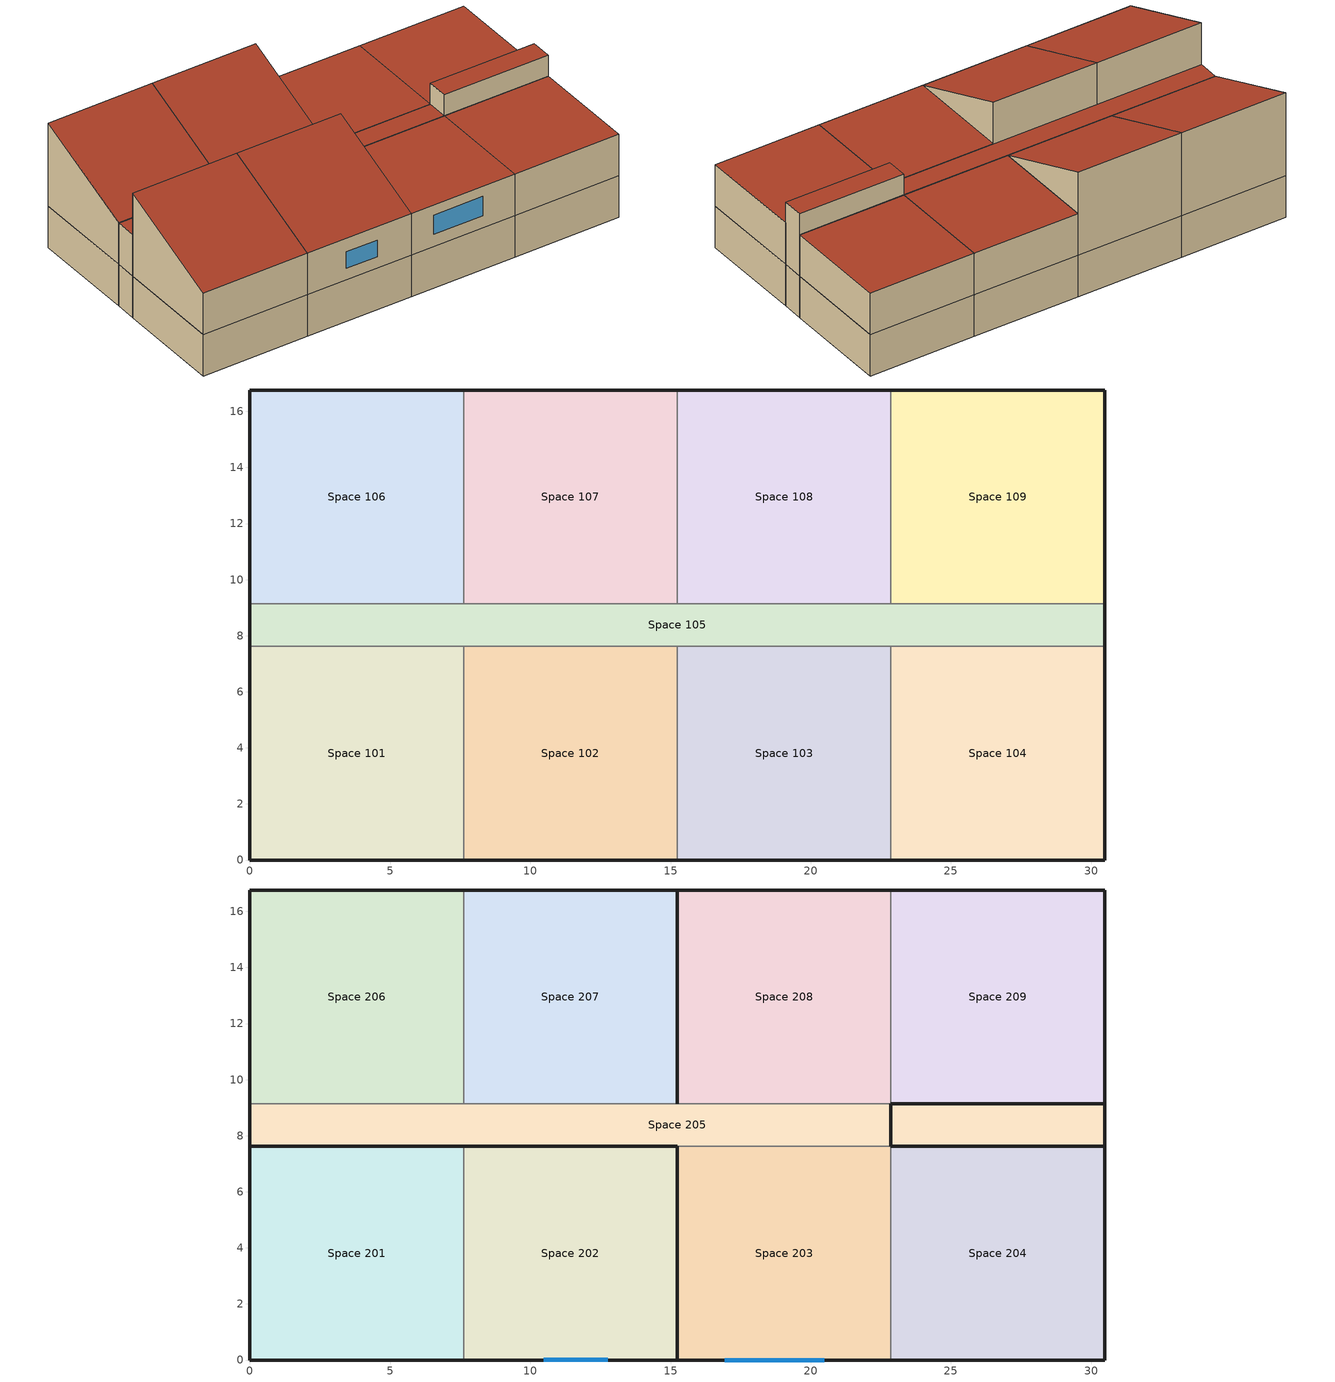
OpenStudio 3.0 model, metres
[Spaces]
Space 101
 floor ground: 7.62,7.62 7.62,0 0,0 0,7.62 z0
 wall outside: 0,7.62 0,0 7.62,0 z0:3.05
 wall to Space 105: 7.62,7.62 0,7.62 z0:3.05
 wall to Space 102: 7.62,0 7.62,7.62 z0:3.05
Space 102
 floor ground: 15.24,7.62 15.24,0 7.62,0 7.62,7.62 z0
 wall outside: 7.62,0 15.24,0 z0:3.05
 wall to Space 105: 15.24,7.62 7.62,7.62 z0:3.05
 wall to Space 103: 15.24,0 15.24,7.62 z0:3.05
Space 103
 floor ground: 22.86,7.62 22.86,0 15.24,0 15.24,7.62 z0
 wall outside: 15.24,0 22.86,0 z0:3.05
 wall to Space 105: 22.86,7.62 15.24,7.62 z0:3.05
 wall to Space 104: 22.86,0 22.86,7.62 z0:3.05
Space 104
 floor ground: 30.48,7.62 30.48,0 22.86,0 22.86,7.62 z0
 wall outside: 22.86,0 30.48,0 30.48,7.62 z0:3.05
 wall to Space 105: 30.48,7.62 22.86,7.62 z0:3.05
Space 105
 floor ground: 30.48,9.14 30.48,7.62 0,7.62 0,9.14 z0
 wall outside: 30.48,7.62 30.48,9.14 / 0,9.14 0,7.62 z0:3.05
 wall to Space 106: 7.62,9.14 0,9.14 z0:3.05
 wall to Space 107: 15.24,9.14 7.62,9.14 z0:3.05
 wall to Space 108: 22.86,9.14 15.24,9.14 z0:3.05
 wall to Space 109: 30.48,9.14 22.86,9.14 z0:3.05
Space 106
 floor ground: 7.62,16.76 7.62,9.14 0,9.14 0,16.76 z0
 wall outside: 7.62,16.76 0,16.76 0,9.14 z0:3.05
 wall to Space 107: 7.62,9.14 7.62,16.76 z0:3.05
Space 107
 floor ground: 15.24,16.76 15.24,9.14 7.62,9.14 7.62,16.76 z0
 wall outside: 15.24,16.76 7.62,16.76 z0:3.05
 wall to Space 108: 15.24,9.14 15.24,16.76 z0:3.05
Space 108
 floor ground: 22.86,16.76 22.86,9.14 15.24,9.14 15.24,16.76 z0
 wall outside: 22.86,16.76 15.24,16.76 z0:3.05
 wall to Space 109: 22.86,9.14 22.86,16.76 z0:3.05
Space 109
 floor ground: 30.48,16.76 30.48,9.14 22.86,9.14 22.86,16.76 z0
 wall outside: 30.48,9.14 30.48,16.76 22.86,16.76 z0:3.05
Space 201
 floor to Space 101: 7.62,7.62 7.62,0 0,0 0,7.62 z3.05
 wall outside: 7.62,7.62 0,7.62 z3.05:9.14; 0,0 7.62,0 z3.05:6.1; 0,7.62,9.14 0,7.62,3.05 0,0,3.05 0,0,6.1
 wall to Space 202: 7.62,7.62,9.14 7.62,0,6.1 7.62,0,3.05 7.62,7.62,3.05
 roof outside: 0,7.62,9.14 0,0,6.1 7.62,0,6.1 7.62,7.62,9.14
Space 202
 floor to Space 102: 15.24,7.62 15.24,0 7.62,0 7.62,7.62 z3.05
 wall outside: 15.24,7.62 7.62,7.62 z3.05:9.14; 7.62,0 15.24,0 z3.05:6.1; 15.24,7.62,9.14 15.24,0,6.1 15.24,7.62,6.1
 wall to Space 203: 15.24,0 15.24,7.62 z3.05:6.1
 window: 10.48,0 12.75,0 z3.89:5.1
 roof outside: 7.62,7.62,9.14 7.62,0,6.1 15.24,0,6.1 15.24,7.62,9.14
Space 203
 floor to Space 103: 22.86,7.62 22.86,0 15.24,0 15.24,7.62 z3.05
 wall outside: 15.24,0 22.86,0 z3.05:6.1
 wall to Space 205: 22.86,7.62 15.24,7.62 z3.05:6.1
 wall to Space 204: 22.86,0 22.86,7.62 z3.05:6.1
 window: 16.93,0 20.49,0 z3.95:5.36
 roof outside: 22.86,0 22.86,7.62 15.24,7.62 15.24,0 z6.1
Space 204
 floor to Space 104: 30.48,7.62 30.48,0 22.86,0 22.86,7.62 z3.05
 wall outside: 22.86,0 30.48,0 30.48,7.62 z3.05:6.1
 wall to Space 205: 30.48,7.62 22.86,7.62 z3.05:6.1
 roof outside: 30.48,0 30.48,7.62 22.86,7.62 22.86,0 z6.1
Space 205
 floor to Space 105: 30.48,9.14 30.48,7.62 0,7.62 0,9.14 z3.05
 wall outside: 30.48,7.62 30.48,9.14 z3.05:7.62; 0,9.14 0,7.62 7.62,7.62 15.24,7.62 z3.05:6.1; 30.48,9.14 22.86,9.14 22.86,7.62 30.48,7.62 z6.1:7.62
 wall to Space 206: 7.62,9.14 0,9.14 z3.05:6.1
 wall to Space 207: 15.24,9.14 7.62,9.14 z3.05:6.1
 wall to Space 208: 22.86,9.14 15.24,9.14 z3.05:6.1
 wall to Space 209: 30.48,9.14 22.86,9.14 z3.05:6.1
 roof outside: 22.86,7.62 22.86,9.14 0,9.14 0,7.62 z6.1; 30.48,7.62 30.48,9.14 22.86,9.14 22.86,7.62 z7.62
Space 206
 floor to Space 106: 7.62,16.76 7.62,9.14 0,9.14 0,16.76 z3.05
 wall outside: 7.62,16.76 0,16.76 z3.05:9.14; 0,16.76,9.14 0,16.76,3.05 0,9.14,3.05 0,9.14,6.1
 wall to Space 207: 7.62,16.76,9.14 7.62,9.14,6.1 7.62,9.14,3.05 7.62,16.76,3.05
 roof outside: 0,16.76,9.14 0,9.14,6.1 7.62,9.14,6.1 7.62,16.76,9.14
Space 207
 floor to Space 107: 15.24,16.76 15.24,9.14 7.62,9.14 7.62,16.76 z3.05
 wall outside: 15.24,16.76 7.62,16.76 z3.05:9.14; 15.24,16.76,9.14 15.24,9.14,6.1 15.24,16.76,6.1
 wall to Space 208: 15.24,9.14 15.24,16.76 z3.05:6.1
 roof outside: 7.62,16.76,9.14 7.62,9.14,6.1 15.24,9.14,6.1 15.24,16.76,9.14
Space 208
 floor to Space 108: 22.86,16.76 22.86,9.14 15.24,9.14 15.24,16.76 z3.05
 wall outside: 22.86,16.76 15.24,16.76 z3.05:6.1
 wall to Space 209: 22.86,9.14 22.86,16.76 z3.05:6.1
 roof outside: 22.86,9.14 22.86,16.76 15.24,16.76 15.24,9.14 z6.1
Space 209
 floor to Space 109: 30.48,16.76 30.48,9.14 22.86,9.14 22.86,16.76 z3.05
 wall outside: 30.48,9.14 30.48,16.76 22.86,16.76 z3.05:6.1
 roof outside: 30.48,9.14 30.48,16.76 22.86,16.76 22.86,9.14 z6.1
[Building]
Building 1: Space Type=189.1-2009 - Office - OpenOffice - CZ4-8; Default Construction Set=189.1-2009 - CZ5 - Office
[Site]
Site 1
[DefaultConstructionSet]
189.1-2009 - CZ5 - Office: Default Exterior Surface Constructions=Default Surface Constructions 13; Default Interior Surface Constructions=Default Surface Constructions 14; Default Ground Contact Surface Constructions=Default Surface Constructions 15; Default Exterior SubSurface Constructions=Default Sub Surface Constructions 9; Default Interior SubSurface Constructions=Default Sub Surface Constructions 10; Interior Partition Construction=Interior Partition
[DefaultSurfaceConstructions]
Name | Floor Construction | Wall Construction | Roof Ceiling Construction
Default Surface Constructions 13 | ExtSlabCarpet 4in ClimateZone 1-8 | ASHRAE 189.1-2009 ExtWall Mass ClimateZone 5 | ASHRAE 189.1-2009 ExtRoof IEAD ClimateZone 2-5
Default Surface Constructions 14 | Interior Floor | Interior Wall | Interior Ceiling
Default Surface Constructions 15 | ExtSlabCarpet 4in ClimateZone 1-8 | ExtSlabCarpet 4in ClimateZone 1-8 | ExtSlabCarpet 4in ClimateZone 1-8
[Construction]
ExtSlabCarpet 4in ClimateZone 1-8: MAT-CC05 4 HW CONCRETE, CP02 CARPET PAD
Interior Floor: F16 Acoustic tile, F05 Ceiling air space resistance, M11 100mm lightweight concrete
Interior Wall: G01a 19mm gypsum board, F04 Wall air space resistance, G01a 19mm gypsum board
Interior Ceiling: M11 100mm lightweight concrete, F05 Ceiling air space resistance, F16 Acoustic tile
Exterior Door: F08 Metal surface, I01 25mm insulation board
Interior Window: Clear 3mm
Interior Door; Interior Partition: G05 25mm wood
ASHRAE 189.1-2009 ExtRoof IEAD ClimateZone 2-5: Roof Membrane, Roof Insulation [21], Metal Decking
ASHRAE 189.1-2009 ExtWindow ClimateZone 4-5: Theoretical Glass [207]
ASHRAE 189.1-2009 ExtWall Mass ClimateZone 5: 1IN Stucco, 8IN Concrete HW, Wall Insulation [40], 1/2IN Gypsum
[Material] Thermal Absorptance=0.9
Name | Roughness | Thickness {m} | Conductivity {W/m-K} | Density {kg/m3} | Specific Heat {J/kg-K} | Solar Absorptance | Visible Absorptance
MAT-CC05 4 HW CONCRETE | Rough | 0.1016 | 1.311 | 2240 | 836.8 | 0.85 | 0.85
1IN Stucco | Smooth | 0.0253 | 0.6918 | 1858 | 837 | 0.92 | 0.92
8IN Concrete HW | MediumRough | 0.2033 | 1.7296 | 2243 | 837 | 0.65 | 0.65
1/2IN Gypsum | Smooth | 0.0127 | 0.16 | 784.9 | 830 | 0.4 | 0.4
Roof Membrane | VeryRough | 0.0095 | 0.16 | 1121.29 | 1460 | 0.7 | 0.7
Metal Decking | MediumSmooth | 0.0015 | 45.006 | 7680 | 418.4 | 0.6 | 0.6
F16 Acoustic tile | MediumSmooth | 0.0191 | 0.06 | 368 | 590 | 0.3 | 0.3
M11 100mm lightweight concrete | MediumRough | 0.1016 | 0.53 | 1280 | 840 | 0.5 | 0.5
G01a 19mm gypsum board | MediumSmooth | 0.019 | 0.16 | 800 | 1090 | 0.4 | 0.4
F08 Metal surface | Smooth | 0.0008 | 45.28 | 7824 | 500 | 0.7 | 0.7
I01 25mm insulation board | MediumRough | 0.0254 | 0.03 | 43 | 1210 | 0.6 | 0.6
G05 25mm wood | MediumSmooth | 0.0254 | 0.15 | 608 | 1630 | 0.5 | 0.5
Roof Insulation [21] | MediumRough | 0.2105 | 0.049 | 265 | 836.8 | 0.7 | 0.7
Wall Insulation [40] | MediumRough | 0.0794 | 0.0432 | 91 | 837 | 0.5 | 0.5
[Material:NoMass]
CP02 CARPET PAD: Roughness=Smooth; Thermal Resistance {m2-K/W}=0.1; Thermal Absorptance=0.9; Solar Absorptance=0.8; Visible Absorptance=0.8
[Material:AirGap]
Name | Thermal Resistance {m2-K/W}
F05 Ceiling air space resistance | 0.18
F04 Wall air space resistance | 0.15
[DefaultSubSurfaceConstructions]
Name | Fixed Window Construction | Operable Window Construction | Door Construction | Tubular Daylight Dome Construction | Tubular Daylight Diffuser Construction
Default Sub Surface Constructions 9 | ASHRAE 189.1-2009 ExtWindow ClimateZone 4-5 | ASHRAE 189.1-2009 ExtWindow ClimateZone 4-5 | Exterior Door | Interior Window | Interior Window
Default Sub Surface Constructions 10 | Interior Window | Interior Window | Interior Door
[WindowMaterial:Glazing] Optical Data Type=SpectralAverage; Thickness {m}=0.003; Back Side Solar Reflectance at Normal Incidence=0; Back Side Visible Reflectance at Normal Incidence=0; Infrared Transmittance at Normal Incidence=0; Dirt Correction Factor for Solar and Visible Transmittance=1; Solar Diffusing=No
Name | Solar Transmittance at Normal Incidence | Front Side Solar Reflectance at Normal Incidence | Visible Transmittance at Normal Incidence | Front Side Visible Reflectance at Normal Incidence | Front Side Infrared Hemispherical Emissivity | Back Side Infrared Hemispherical Emissivity | Conductivity {W/m-K}
Clear 3mm | 0.837 | 0.075 | 0.898 | 0.081 | 0.84 | 0.84 | 0.9
Theoretical Glass [207] | 0.3311 | 0.6189 | 0.44 | 0.51 | 0.9 | 0.9 | 0.0133
[WindowMaterial:Blind]
Window Material Blind 1: Slat Width {m}=0.025; Slat Separation {m}=0.01875; Front Side Slat Beam Solar Reflectance=0.5; Back Side Slat Beam Solar Reflectance=0.5; Front Side Slat Diffuse Solar Reflectance=0.5; Back Side Slat Diffuse Solar Reflectance=0.5; Slat Beam Visible Transmittance=0
[SpaceType] Standards Building Type=Office
Name | Default Schedule Set | Design Specification Outdoor Air Object | Standards Space Type
189.1-2009 - Office - Corridor - CZ4-8 | 189.1-2009 - Office - Corridor - CZ4-8 Schedule Set | 189.1-2009 - Office - Corridor - CZ4-8 Ventilation | Corridor
189.1-2009 - Office - Lobby - CZ4-8 | 189.1-2009 - Office - Lobby - CZ4-8 Schedule Set | 189.1-2009 - Office - Lobby - CZ4-8 Ventilation | Lobby
189.1-2009 - Office - OpenOffice - CZ4-8 | 189.1-2009 - Office - OpenOffice - CZ4-8 Schedule Set | 189.1-2009 - Office - OpenOffice - CZ4-8 Ventilation | OpenOffice
[DefaultScheduleSet] People Activity Level Schedule=Office Activity; Lighting Schedule=Office Bldg Light; Electric Equipment Schedule=Office Bldg Equip; Infiltration Schedule=Office Infil Quarter On
Name | Number of People Schedule
189.1-2009 - Office - Corridor - CZ4-8 Schedule Set; 189.1-2009 - Office - OpenOffice - CZ4-8 Schedule Set | Office Work Occ
189.1-2009 - Office - Lobby - CZ4-8 Schedule Set | Office Misc Occ
[Lights:Definition] Design Level Calculation Method=Watts/Area
Name | Watts per Space Floor Area {W/m2}
189.1-2009 - Office - Corridor - CZ4-8 Lights Definition | 4.84376
189.1-2009 - Office - Lobby - CZ4-8 Lights Definition | 12.5938
189.1-2009 - Office - OpenOffice - CZ4-8 Lights Definition | 10.6563
[Lights]
Name | Lights Definition | Space or SpaceType
189.1-2009 - Office - Corridor - CZ4-8 Lights | 189.1-2009 - Office - Corridor - CZ4-8 Lights Definition | 189.1-2009 - Office - Corridor - CZ4-8
189.1-2009 - Office - Lobby - CZ4-8 Lights | 189.1-2009 - Office - Lobby - CZ4-8 Lights Definition | 189.1-2009 - Office - Lobby - CZ4-8
189.1-2009 - Office - OpenOffice - CZ4-8 Lights | 189.1-2009 - Office - OpenOffice - CZ4-8 Lights Definition | 189.1-2009 - Office - OpenOffice - CZ4-8
[DesignSpecification:OutdoorAir] Outdoor Air Method=Sum
Name | Outdoor Air Flow per Floor Area {m3/s-m2} | Outdoor Air Flow per Person {m3/s-person}
189.1-2009 - Office - Corridor - CZ4-8 Ventilation | 0.000254
189.1-2009 - Office - Lobby - CZ4-8 Ventilation |  | 0.00707921
189.1-2009 - Office - OpenOffice - CZ4-8 Ventilation |  | 0.00943895
[People:Definition] Number of People Calculation Method=People/Area; Fraction Radiant=0.3
Name | People per Space Floor Area {person/m2}
189.1-2009 - Office - Corridor - CZ4-8 People Definition | 0.0107639
189.1-2009 - Office - Lobby - CZ4-8 People Definition | 0.107639
189.1-2009 - Office - OpenOffice - CZ4-8 People Definition | 0.0565105
[People]
Name | People Definition | Space or SpaceType
189.1-2009 - Office - Corridor - CZ4-8 People | 189.1-2009 - Office - Corridor - CZ4-8 People Definition | 189.1-2009 - Office - Corridor - CZ4-8
189.1-2009 - Office - Lobby - CZ4-8 People | 189.1-2009 - Office - Lobby - CZ4-8 People Definition | 189.1-2009 - Office - Lobby - CZ4-8
189.1-2009 - Office - OpenOffice - CZ4-8 People | 189.1-2009 - Office - OpenOffice - CZ4-8 People Definition | 189.1-2009 - Office - OpenOffice - CZ4-8
[SpaceInfiltration:DesignFlowRate] Design Flow Rate Calculation Method=Flow/ExteriorArea; Flow per Exterior Surface Area {m3/s-m2}=0.000226568
Name | Space or SpaceType
189.1-2009 - Office - Corridor - CZ4-8 Infiltration | 189.1-2009 - Office - Corridor - CZ4-8
189.1-2009 - Office - Lobby - CZ4-8 Infiltration | 189.1-2009 - Office - Lobby - CZ4-8
189.1-2009 - Office - OpenOffice - CZ4-8 Infiltration | 189.1-2009 - Office - OpenOffice - CZ4-8
[ElectricEquipment:Definition] Design Level Calculation Method=Watts/Area
Name | Watts per Space Floor Area {W/m2}
189.1-2009 - Office - Corridor - CZ4-8 Electric Equipment Definition | 1.72223
189.1-2009 - Office - Lobby - CZ4-8 Electric Equipment Definition | 0.753474
189.1-2009 - Office - OpenOffice - CZ4-8 Electric Equipment Definition | 7.64238
[ElectricEquipment]
Name | Electric Equipment Definition | Space or SpaceType
189.1-2009 - Office - Corridor - CZ4-8 Electric Equipment | 189.1-2009 - Office - Corridor - CZ4-8 Electric Equipment Definition | 189.1-2009 - Office - Corridor - CZ4-8
189.1-2009 - Office - Lobby - CZ4-8 Electric Equipment | 189.1-2009 - Office - Lobby - CZ4-8 Electric Equipment Definition | 189.1-2009 - Office - Lobby - CZ4-8
189.1-2009 - Office - OpenOffice - CZ4-8 Electric Equipment | 189.1-2009 - Office - OpenOffice - CZ4-8 Electric Equipment Definition | 189.1-2009 - Office - OpenOffice - CZ4-8
[ShadingControl]
Shading Control 1: Shading Type=InteriorBlind; Shading Device Material=Window Material Blind 1
[BuildingStory] Nominal Floor to Floor Height {m}=3.048
Name | Nominal Z Coordinate {m}
Building Story 1 | 0
Building Story 2 | 3.048
[Space]
Name | Building Story | Thermal Zone | Space Type
Space 101 | Building Story 1 | Thermal Zone: Space 101
Space 102 | Building Story 1 | Thermal Zone: Space 102 | 189.1-2009 - Office - Lobby - CZ4-8
Space 103 | Building Story 1 | Thermal Zone: Space 103 | 189.1-2009 - Office - Lobby - CZ4-8
Space 104 | Building Story 1 | Thermal Zone: Space 104
Space 105 | Building Story 1 | Thermal Zone: Space 105 | 189.1-2009 - Office - Corridor - CZ4-8
Space 106 | Building Story 1 | Thermal Zone: Space 106
Space 107 | Building Story 1 | Thermal Zone: Space 107
Space 108 | Building Story 1 | Thermal Zone: Space 108
Space 109 | Building Story 1 | Thermal Zone: Space 109
Space 201 | Building Story 2 | Thermal Zone: Space 201
Space 202 | Building Story 2 | Thermal Zone: Space 202
Space 203 | Building Story 2 | Thermal Zone: Space 203
Space 204 | Building Story 2 | Thermal Zone: Space 204
Space 205 | Building Story 2 | Thermal Zone: Space 205 | 189.1-2009 - Office - Corridor - CZ4-8
Space 206 | Building Story 2 | Thermal Zone: Space 206
Space 207 | Building Story 2 | Thermal Zone: Space 207
Space 208 | Building Story 2 | Thermal Zone: Space 208
Space 209 | Building Story 2 | Thermal Zone: Space 209
[ThermalZone] Use Ideal Air Loads=No
Thermal Zone: Space 209; Thermal Zone: Space 207; Thermal Zone: Space 205; Thermal Zone: Space 105; Thermal Zone: Space 202; Thermal Zone: Space 206; Thermal Zone: Space 107; Thermal Zone: Space 106; Thermal Zone: Space 108; Thermal Zone: Space 102; Thermal Zone: Space 104; Thermal Zone: Space 103; Thermal Zone: Space 208; Thermal Zone: Space 201; Thermal Zone: Space 203; Thermal Zone: Space 109; Thermal Zone: Space 204; Thermal Zone: Space 101
[Sizing:Zone] Zone Cooling Design Supply Air Temperature Input Method=SupplyAirTemperature; Zone Cooling Design Supply Air Temperature {C}=14; Zone Cooling Design Supply Air Temperature Difference {deltaC}=11.11; Zone Heating Design Supply Air Temperature Input Method=SupplyAirTemperature; Zone Heating Design Supply Air Temperature {C}=40; Zone Heating Design Supply Air Temperature Difference {deltaC}=11.11; Zone Cooling Design Supply Air Humidity Ratio {kg-H2O/kg-air}=0.0085; Zone Heating Design Supply Air Humidity Ratio {kg-H2O/kg-air}=0.008; Cooling Design Air Flow Method=DesignDay; Heating Design Air Flow Method=DesignDay; Account for Dedicated Outdoor Air System=No; Dedicated Outdoor Air System Control Strategy=NeutralSupplyAir; Dedicated Outdoor Air Low Setpoint Temperature for Design {C}=autosize; Dedicated Outdoor Air High Setpoint Temperature for Design {C}=autosize
Thermal Zone: Space 209; Thermal Zone: Space 207; Thermal Zone: Space 205; Thermal Zone: Space 105; Thermal Zone: Space 202; Thermal Zone: Space 206; Thermal Zone: Space 107; Thermal Zone: Space 106; Thermal Zone: Space 108; Thermal Zone: Space 102; Thermal Zone: Space 104; Thermal Zone: Space 103; Thermal Zone: Space 208; Thermal Zone: Space 201; Thermal Zone: Space 203; Thermal Zone: Space 109; Thermal Zone: Space 204; Thermal Zone: Space 101
[Schedule:Ruleset]
Name | Default Day Schedule | Summer Design Day Schedule | Winter Design Day Schedule
Office Bldg Light | Office Bldg Light Default Schedule | Office Bldg Light Summer Design Day | Office Bldg Light Winter Design Day
Office Misc Occ | Office Bldg Occ Default Schedule 1 | Office Bldg Occ Summer Design Day 1 | Office Bldg Occ Winter Design Day 1
Office Activity | Office Activity Default Schedule | Office Activity Summer Design Day | Office Activity Winter Design Day
Office Infil Quarter On | Office Infil Quarter On Default Schedule | Office Infil Quarter On Summer Design Day | Office Infil Quarter On Winter Design Day
Office Bldg Equip | Office Bldg Equip Default Schedule | Office Bldg Equip Summer Design Day | Office Bldg Equip Winter Design Day
Office Work Occ | Office Bldg Occ Default Schedule | Office Bldg Occ Summer Design Day | Office Bldg Occ Winter Design Day
[Schedule:Day]
Office Bldg Light Default Schedule: 5, 0, 0.05, 7, 0, 0.1, 8, 0, 0.3, 17, 0, 0.9, 18, 0, 0.7, 20, 0, 0.5, 22, 0, 0.3, 23, 0, 0.1, 24, 0, 0.05
Office Bldg Light Summer Design Day; Office Infil Quarter On Rule 1 Day Schedule; Office Bldg Equip Summer Design Day: 24, 0, 1
Office Bldg Light Winter Design Day; Office Bldg Occ Winter Design Day 1; Office Bldg Occ Rule 1 Day Schedule 1; Office Bldg Equip Winter Design Day; Office Bldg Occ Winter Design Day; Office Bldg Occ Rule 1 Day Schedule: 24, 0, 0
Office Bldg Light Rule 1 Day Schedule: 24, 0, 0.05
Office Bldg Light Rule 2 Day Schedule: 6, 0, 0.05, 8, 0, 0.1, 14, 0, 0.5, 17, 0, 0.15, 24, 0, 0.05
Office Bldg Occ Default Schedule 1: 6, 0, 0, 7, 0, 0.1, 8, 0, 0.2, 20, 0, 0.4, 22, 0, 0.1, 24, 0, 0.05
Office Bldg Occ Summer Design Day 1; Office Bldg Occ Summer Design Day: 6, 0, 0, 22, 0, 1, 24, 0, 0.05
Office Bldg Occ Rule 2 Day Schedule 1: 6, 0, 0, 8, 0, 0.1, 14, 0, 0.25, 17, 0, 0.1, 24, 0, 0
Office Activity Default Schedule; Office Activity Summer Design Day; Office Activity Winter Design Day: 24, 0, 132
Office Infil Quarter On Default Schedule; Office Infil Quarter On Summer Design Day: 6, 0, 1, 22, 0, 0.25, 24, 0, 1
Office Infil Quarter On Winter Design Day; Office Infil Quarter On Rule 2 Day Schedule: 6, 0, 1, 18, 0, 0.25, 24, 0, 1
Office Bldg Equip Default Schedule: 8, 0, 0.4, 12, 0, 0.9, 13, 0, 0.8, 17, 0, 0.9, 18, 0, 0.8, 20, 0, 0.6, 22, 0, 0.5, 24, 0, 0.4
Office Bldg Equip Rule 1 Day Schedule: 24, 0, 0.3
Office Bldg Equip Rule 2 Day Schedule: 6, 0, 0.3, 8, 0, 0.4, 14, 0, 0.5, 17, 0, 0.35, 24, 0, 0.3
Office Bldg Occ Default Schedule: 6, 0, 0, 7, 0, 0.1, 8, 0, 0.2, 12, 0, 0.85, 13, 0, 0.5, 17, 0, 0.85, 18, 0, 0.7, 20, 0, 0.4, 22, 0, 0.1, 24, 0, 0.05
Office Bldg Occ Rule 2 Day Schedule: 6, 0, 0, 8, 0, 0.1, 14, 0, 0.4, 17, 0, 0.1, 24, 0, 0
[Schedule:Rule] Apply Monday=No; Apply Tuesday=No; Apply Wednesday=No; Apply Thursday=No; Apply Friday=No; Date Specification Type=DateRange; Start Month=1; Start Day=1; End Month=12; End Day=31
Name | Schedule Ruleset | Rule Order | Day Schedule | Apply Sunday | Apply Saturday
Office Bldg Light Rule 1 | Office Bldg Light | 0 | Office Bldg Light Rule 1 Day Schedule | Yes | No
Office Bldg Light Rule 2 | Office Bldg Light | 1 | Office Bldg Light Rule 2 Day Schedule | No | Yes
Office Misc Occ Rule 1 | Office Misc Occ | 0 | Office Bldg Occ Rule 1 Day Schedule 1 | Yes | No
Office Misc Occ Rule 2 | Office Misc Occ | 1 | Office Bldg Occ Rule 2 Day Schedule 1 | No | Yes
Office Infil Quarter On Rule 1 | Office Infil Quarter On | 0 | Office Infil Quarter On Rule 1 Day Schedule | Yes | No
Office Infil Quarter On Rule 2 | Office Infil Quarter On | 1 | Office Infil Quarter On Rule 2 Day Schedule | No | Yes
Office Bldg Equip Rule 1 | Office Bldg Equip | 0 | Office Bldg Equip Rule 1 Day Schedule | Yes | No
Office Bldg Equip Rule 2 | Office Bldg Equip | 1 | Office Bldg Equip Rule 2 Day Schedule | No | Yes
Office Work Occ Rule 1 | Office Work Occ | 0 | Office Bldg Occ Rule 1 Day Schedule | Yes | No
Office Work Occ Rule 2 | Office Work Occ | 1 | Office Bldg Occ Rule 2 Day Schedule | No | Yes
